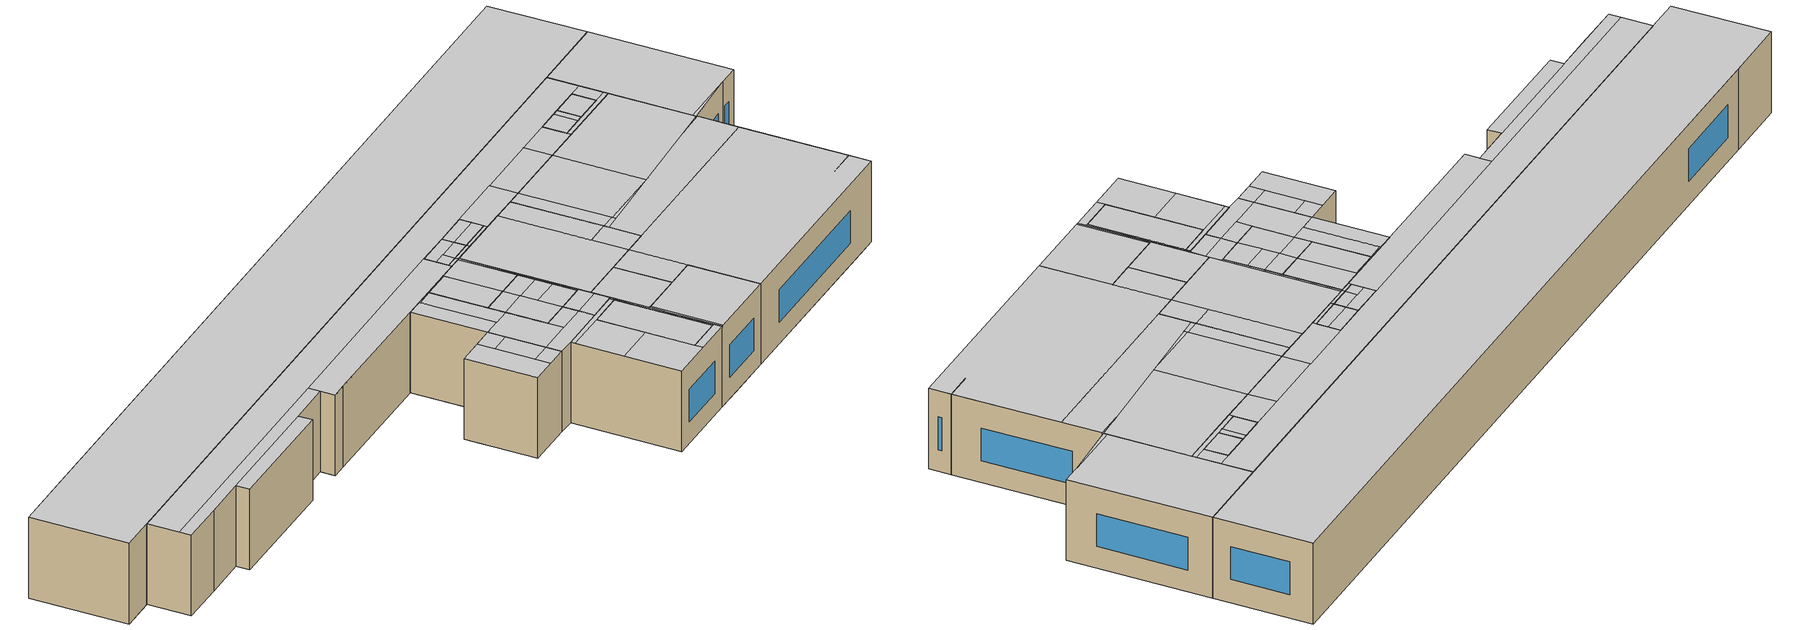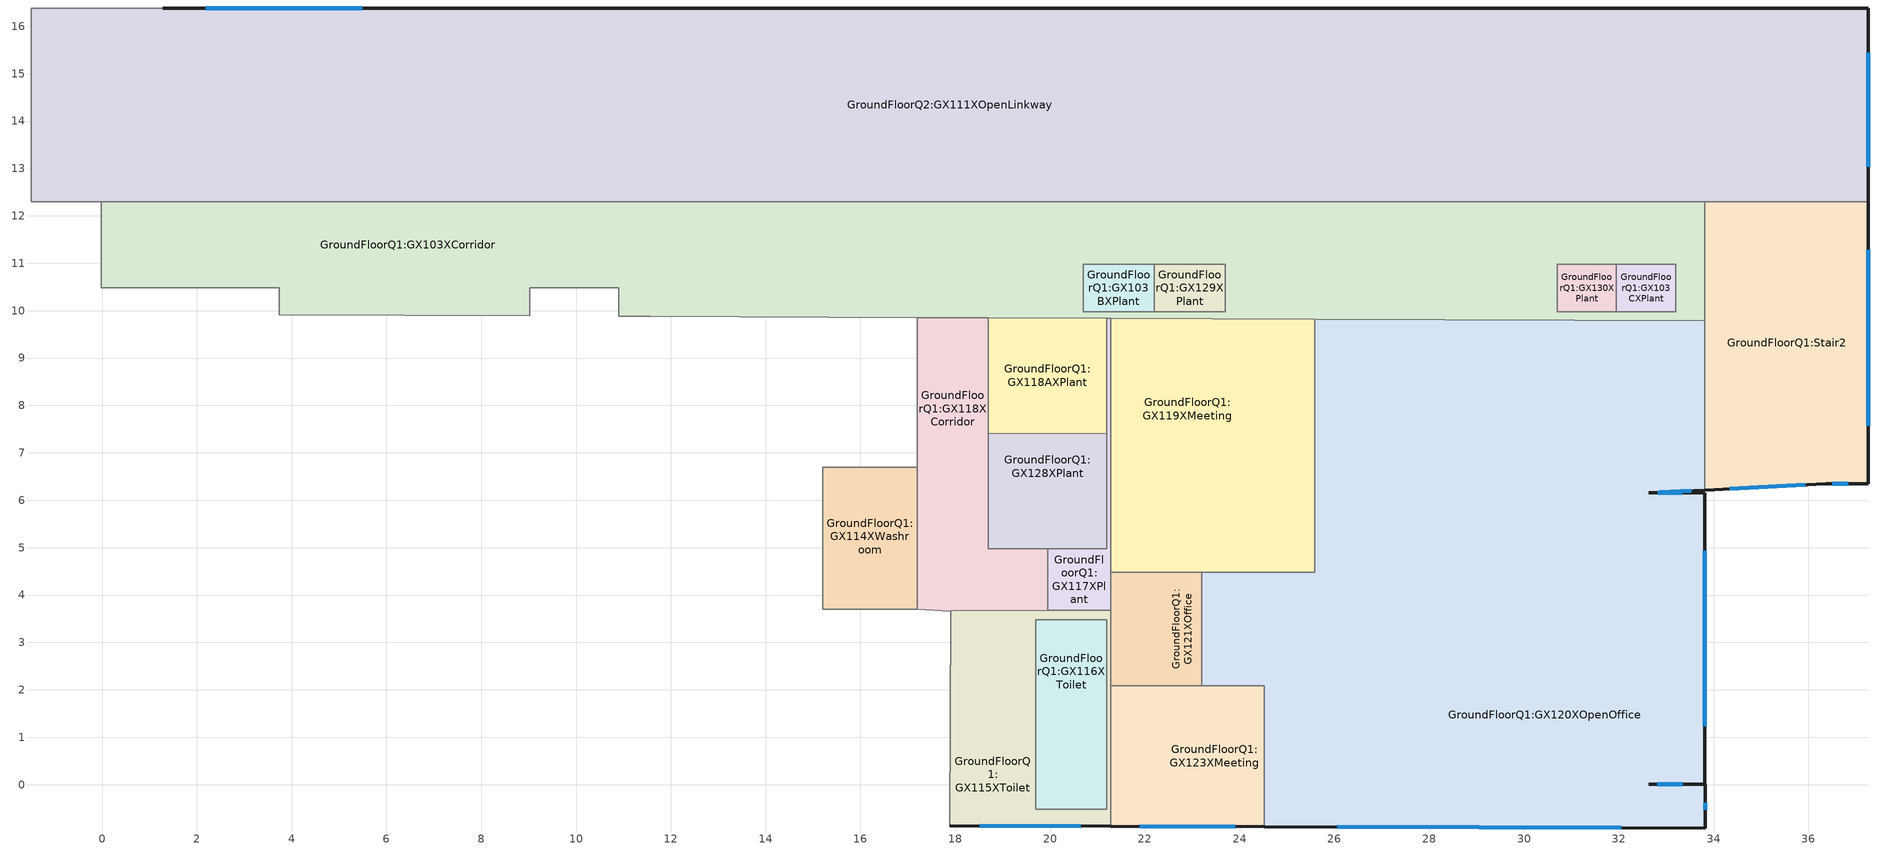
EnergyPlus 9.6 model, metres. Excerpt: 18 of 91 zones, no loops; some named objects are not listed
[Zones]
GroundFloorQ1:GX118XCorridor
 floor to BasementQ1:BX113XCorridor (Project internal floor_Reversed_Rev): 19.95,3.68 18.7,3.67 18.7,4.98 19.95,4.98 z3.5; 17.91,4.46 17.3,4.46 17.3,6.01 17.92,6.01 z3.5; 18.7,3.67 17.91,3.67 17.92,6.01 18.7,6.01 z3.5
 floor to BasementQ1:BX116XPlantroom (Project internal floor_Reversed_Rev): 18.7,6.01 17.2,6.01 17.2,9.85 18.7,9.85 z3.5
 floor to BasementQ1:BX104XCorridor (Project internal floor_Reversed_Rev): 17.3,4.46 17.2,4.46 17.2,6.01 17.3,6.01 z3.5
 floor to BasementQ1:BX108XMeetingRoom (Project internal floor_Reversed_Rev): 17.91,3.66 17.2,3.7 17.2,4.46 17.91,4.46 z3.5
 wall to GroundFloorQ1:GX103XCorridor (Project partition_Rev): 18.7,9.85 17.2,9.85 z3.5:7
 wall to GroundFloorQ1:GX112XLunchroom (Project partition_Rev): 17.2,9.85 17.2,6.7 / 17.2,3.7 17.91,3.66 z3.5:7
 wall to GroundFloorQ1:GX118AXPlant (Project partition): 18.7,7.41 18.7,9.85 z3.5:7
 wall to GroundFloorQ1:GX114XWashroom (Project partition): 17.2,6.7 17.2,3.7 z3.5:7
 wall to GroundFloorQ1:GX115XToilet (Project partition): 17.91,3.67 19.95,3.68 z3.5:7
 wall to GroundFloorQ1:GX117XPlant (Project partition): 19.95,3.68 19.95,4.98 z3.5:7
 wall to GroundFloorQ1:GX128XPlant (Project partition): 19.95,4.98 18.7,4.98 18.7,7.41 z3.5:7
 ceiling to FirstFloorQ3:1X103XCorridor (Project internal floor_Reversed): 17.95,9.81 18.7,9.81 18.7,9.85 17.95,9.85 z7
 ceiling to FirstFloorQ3:1X116XToilet (Project internal floor_Reversed): 18.7,4.33 19.95,4.33 19.95,4.98 18.7,4.98 z7
 ceiling to FirstFloorQ3:1X113XStudents (Project internal floor_Reversed): 17.2,3.7 17.72,3.67 19.95,3.68 19.95,4.33 17.2,4.33 z7
 ceiling to FirstFloorQ3:1X114XWashroom (Project internal floor_Reversed): 17.2,6.7 17.95,6.7 17.95,9.85 17.2,9.85 z7
 ceiling to FirstFloorQ3:1X117XCorridor (Project internal floor_Reversed): 17.95,6.7 18.7,6.7 18.7,9.81 17.95,9.81 z7
 ceiling to FirstFloorQ3:1X115XToilet (Project internal floor_Reversed): 17.2,4.33 18.7,4.33 18.7,6.7 17.2,6.7 z7
GroundFloorQ1:GX117XPlant
 floor to BasementQ1:BX113XCorridor (Project internal floor_Reversed_Rev): 21.28,4.98 21.2,4.98 21.2,6.01 21.28,6.01 z3.5; 21.28,3.68 19.95,3.68 19.95,4.98 21.28,4.98 z3.5
 floor to BasementQ1:BX116XPlantroom (Project internal floor_Reversed_Rev): 21.28,6.01 21.2,6.01 21.2,9.84 21.29,9.84 z3.5
 wall to GroundFloorQ1:GX103XCorridor (Project partition_Rev): 21.29,9.84 21.2,9.84 z3.5:7
 wall to GroundFloorQ1:GX118AXPlant (Project partition_Rev): 21.2,9.84 21.2,7.41 z3.5:7
 wall to GroundFloorQ1:GX119XMeeting (Project partition): 21.28,4.48 21.29,9.84 z3.5:7
 wall to GroundFloorQ1:GX128XPlant (Project partition): 21.2,7.41 21.2,4.98 19.95,4.98 z3.5:7
 wall to GroundFloorQ1:GX115XToilet (Project partition): 19.95,3.68 20.2,3.68 21.28,3.68 z3.5:7
 wall to GroundFloorQ1:GX121XOffice (Project partition): 21.28,3.68 21.28,4.48 z3.5:7
 ceiling to FirstFloorQ3:1X117AXPlant (Project internal floor_Reversed): 21.2,6.7 21.28,6.7 21.29,9.77 21.25,9.84 21.2,9.84 z7
 ceiling to FirstFloorQ3:1X116XToilet (Project internal floor_Reversed): 21.2,4.98 21.28,4.98 21.28,6.7 21.2,6.7 z7; 19.95,4.33 21.28,4.33 21.28,4.98 19.95,4.98 z7
 ceiling to FirstFloorQ3:1X113XStudents (Project internal floor_Reversed): 19.95,3.68 21.28,3.68 21.28,4.33 19.95,4.33 z7
GroundFloorQ1:GX119XMeeting
 floor to BasementQ1:BX113XCorridor (Project internal floor_Reversed_Rev): 22.42,4.48 21.28,4.48 21.28,6.01 22.42,6.01 z3.5
 floor to BasementQ1:BikesRack (Project internal floor_Reversed_Rev): 25.58,6.01 24.52,6.01 24.52,9.82 25.58,9.82 z3.5; 25.58,4.48 22.42,4.48 22.42,6.01 25.58,6.01 z3.5
 floor to BasementQ1:BX116XPlantroom (Project internal floor_Reversed_Rev): 24.52,6.01 21.28,6.01 21.29,9.84 24.52,9.82 z3.5
 wall to GroundFloorQ1:GX103XCorridor (Project partition_Rev): 25.58,9.82 21.29,9.84 z3.5:7
 wall to GroundFloorQ1:GX120XOpenOffice (Project partition_Rev): 23.2,4.48 25.58,4.48 25.58,9.82 z3.5:7
 wall to GroundFloorQ1:GX121XOffice (Project partition): 21.28,4.48 23.2,4.48 z3.5:7
 ceiling to FirstFloorQ3:1X118XOffice (Project internal floor_Reversed): 21.28,4.48 24.52,4.48 24.52,9.82 21.29,9.84 z7
 ceiling to FirstFloorQ3:1X103XCorridor (Project internal floor_Reversed): 24.52,6.01 25.58,6.01 25.58,9.82 24.52,9.82 z7
 ceiling to FirstFloorQ3:1X123XOpenOffice (Project internal floor_Reversed): 24.52,4.48 25.58,4.48 25.58,6.01 24.52,6.01 z7
GroundFloorQ1:GX116XToilet
 floor to BasementQ1:BX113XCorridor (Project internal floor_Reversed_Rev): 21.2,1.3 19.7,1.3 19.7,3.48 21.2,3.48 z3.5
 floor to BasementQ1:BX110XWashroom (Project internal floor_Reversed_Rev): 20.15,-0.52 19.7,-0.52 19.7,1.3 20.15,1.3 z3.5
 floor to BasementQ1:BX111XWashroom (Project internal floor_Reversed_Rev): 21.2,-0.52 20.15,-0.52 20.15,1.3 21.2,1.3 z3.5
 wall to GroundFloorQ1:GX115XToilet (Project partition): 21.2,-0.52 21.2,3.48 20.2,3.48 19.7,3.48 19.7,-0.52 21.2,-0.52 z3.5:7
 ceiling to FirstFloorQ3:1X113XStudents (Project internal floor_Reversed): 19.7,-0.52 21.2,-0.52 21.2,3.48 19.7,3.48 z7
GroundFloorQ1:GX115XToilet
 floor to BasementQ1:BX113XCorridor (Project internal floor_Reversed_Rev): 19.02,2.88 17.9,2.88 17.9,3.48 19.02,3.48 z3.5; 19.7,1.3 19.02,1.3 19.02,3.48 19.7,3.48 z3.5; 21.2,3.48 17.9,3.48 17.91,3.67 21.2,3.68 z3.5; 21.28,1.3 21.2,1.3 21.2,3.68 21.28,3.68 z3.5
 floor to BasementQ1:BX109XToilet (Project internal floor_Reversed_Rev): 19.02,1.3 17.89,1.3 17.9,2.88 19.02,2.88 z3.5
 floor to BasementQ1:BX110XWashroom (Project internal floor_Reversed_Rev): 20.15,-0.87 19.7,-0.87 19.7,-0.52 20.15,-0.52 z3.5; 19.7,-0.87 17.88,-0.87 17.89,1.3 19.7,1.3 z3.5
 floor to BasementQ1:BX111XWashroom (Project internal floor_Reversed_Rev): 21.28,-0.52 21.2,-0.52 21.2,1.3 21.28,1.3 z3.5; 21.28,-0.88 20.15,-0.87 20.15,-0.52 21.28,-0.52 z3.5
 wall outside (Project wall): 17.88,-0.87 21.28,-0.88 z3.5:7
 wall to GroundFloorQ1:GX112XLunchroom (Project partition_Rev): 17.91,3.66 17.88,-0.87 z3.5:7
 wall to GroundFloorQ1:GX121XOffice (Project partition): 21.28,2.09 21.28,3.68 z3.5:7
 wall to GroundFloorQ1:GX123XMeeting (Project partition): 21.28,-0.88 21.28,2.09 z3.5:7
 window (Project external glazing - 1001): 18.52,-0.87 20.65,-0.88 z4.44:5.86
 ceiling to FirstFloorQ3:1X113XStudents (Project internal floor_Reversed): 21.2,-0.52 21.28,-0.52 21.28,1.48 21.2,1.48 z7; 19.7,-0.87 21.28,-0.88 21.28,-0.52 19.7,-0.52 z7; 17.88,-0.87 19.7,-0.87 19.7,1.48 17.89,1.48 z7; 17.89,1.48 19.7,1.48 19.7,3.48 17.9,3.48 z7; 17.9,3.48 21.2,3.48 21.2,3.68 17.91,3.67 z7; 21.2,1.48 21.28,1.48 21.28,3.68 21.2,3.68 z7
GroundFloorQ1:GX121XOffice
 floor to BasementQ1:BX113XCorridor (Project internal floor_Reversed_Rev): 22.42,2.88 21.29,2.88 21.28,4.48 22.42,4.48 z3.5
 floor to BasementQ1:BX112XToilet (Project internal floor_Reversed_Rev): 22.42,2.09 21.29,2.09 21.29,2.88 22.42,2.88 z3.5
 floor to BasementQ1:BikesRack (Project internal floor_Reversed_Rev): 23.2,2.09 22.42,2.09 22.42,4.48 23.2,4.48 z3.5
 wall to GroundFloorQ1:GX120XOpenOffice (Project partition_Rev): 23.2,2.09 23.2,4.48 z3.5:7
 wall to GroundFloorQ1:GX123XMeeting (Project partition): 21.28,2.09 23.2,2.09 z3.5:7
 ceiling to FirstFloorQ3:1X120XOffice (Project internal floor_Reversed): 21.28,2.09 23.2,2.09 23.2,4.48 21.28,4.48 z7
GroundFloorQ1:GX128XPlant
 floor to BasementQ1:BX113XCorridor (Project internal floor_Reversed_Rev): 21.2,4.98 18.7,4.98 18.7,6.01 21.2,6.01 z3.5
 floor to BasementQ1:BX116XPlantroom (Project internal floor_Reversed_Rev): 21.2,6.01 18.7,6.01 18.7,7.41 21.2,7.41 z3.5
 wall to GroundFloorQ1:GX118AXPlant (Project partition_Rev): 21.2,7.41 18.7,7.41 z3.5:7
 ceiling to FirstFloorQ3:1X117AXPlant (Project internal floor_Reversed): 19.95,6.7 21.2,6.7 21.2,7.41 19.95,7.41 z7
 ceiling to FirstFloorQ3:1X116XToilet (Project internal floor_Reversed): 19.95,4.98 21.2,4.98 21.2,5.98 19.95,5.98 z7; 18.7,4.98 19.95,4.98 19.95,6.7 18.7,6.7 z7
 ceiling to FirstFloorQ3:1X117XCorridor (Project internal floor_Reversed): 18.7,6.7 19.95,6.7 19.95,7.41 18.7,7.41 z7
 ceiling to FirstFloorQ3:1X117BXPlant (Project internal floor_Reversed): 19.95,5.98 21.2,5.98 21.2,6.7 19.95,6.7 z7
GroundFloorQ1:GX123XMeeting
 floor to BasementQ1:BX112XToilet (Project internal floor_Reversed_Rev): 22.42,1.3 21.29,1.3 21.29,2.09 22.42,2.09 z3.5
 floor to BasementQ1:BikesRack (Project internal floor_Reversed_Rev): 24.52,-0.89 22.42,-0.88 22.42,2.09 24.52,2.09 z3.5
 floor to BasementQ1:BX111XWashroom (Project internal floor_Reversed_Rev): 22.42,-0.88 21.28,-0.88 21.28,1.3 22.42,1.3 z3.5
 wall outside (Project wall): 21.28,-0.88 24.52,-0.89 z3.5:7
 wall to GroundFloorQ1:GX120XOpenOffice (Project partition_Rev): 24.52,-0.89 24.52,2.09 23.2,2.09 z3.5:7
 window (Project external glazing - 1001): 21.89,-0.88 23.91,-0.88 z4.44:5.86
 ceiling to FirstFloorQ3:1X113XStudents (Project internal floor_Reversed): 21.28,-0.88 21.36,-0.88 21.37,2.09 21.28,2.09 z7
 ceiling to FirstFloorQ3:1X121XMeeting (Project internal floor_Reversed): 21.36,-0.88 24.52,-0.89 24.52,2.09 21.37,2.09 z7
GroundFloorQ1:GX103XCorridor
 floor to BasementQ1:BikesRack (Project internal floor_Reversed_Rev): 33.82,9.98 33.2,9.98 33.2,10.48 33.82,10.48 z3.5; 33.82,9.78 30.7,9.8 30.7,9.98 33.82,9.98 z3.5; 30.7,9.8 24.52,9.82 24.52,10.48 30.7,10.48 z3.5; 30.7,10.48 24.52,10.48 24.52,10.98 30.7,10.98 z3.5; 33.2,10.98 24.52,10.98 24.52,12.29 33.2,12.29 z3.5; 33.82,10.48 33.2,10.48 33.2,12.29 33.82,12.29 z3.5
 floor to BasementQ1:BX101XInfoPoint (Project internal floor_Reversed_Rev): 1.99,10.48 -0.02,10.48 -0.02,12.29 1.99,12.29 z3.5
 floor to BasementQ1:BX114XEquipmentStore (Project internal floor_Reversed_Rev): 9.02,9.89 3.74,9.91 3.74,10.48 9.02,10.48 z3.5; 10.9,10.48 1.99,10.48 1.99,12.29 10.9,12.29 z3.5; 11.56,9.88 10.9,9.88 10.9,12.29 11.56,12.29 z3.5
 floor to BasementQ1:BX116XPlantroom (Project internal floor_Reversed_Rev): 24.52,9.98 23.7,9.98 23.7,10.48 24.52,10.48 z3.5; 24.52,9.82 20.7,9.84 20.7,9.98 24.52,9.98 z3.5; 20.7,9.84 11.56,9.88 11.56,10.48 20.7,10.48 z3.5; 20.7,10.48 11.56,10.48 11.56,10.98 20.7,10.98 z3.5; 23.7,10.98 11.56,10.98 11.56,12.29 23.7,12.29 z3.5; 24.52,10.48 23.7,10.48 23.7,12.29 24.52,12.29 z3.5
 wall to GroundFloorQ1:Stair2 (Project partition): 33.82,9.78 33.82,12.29 z3.5:7
 wall to GroundFloorQ2:GX111XOpenLinkway (Project partition): 33.82,12.29 -0.02,12.29 z3.5:7
 wall to GroundFloorQ1:GX101XLobby (Project partition): -0.02,12.29 -0.02,10.48 z3.5:7
 wall to GroundFloorQ1:GX103AXPlant (Project partition): -0.02,10.48 1.86,10.48 z3.5:7
 wall to GroundFloorQ1:GX126XPlant (Project partition): 1.86,10.48 3.74,10.48 3.74,9.91 z3.5:7
 wall to GroundFloorQ1:GX104XOpenOffice (Project partition): 3.74,9.91 9.02,9.89 / 10.9,9.88 11.56,9.88 z3.5:7
 wall to GroundFloorQ1:GX127XPlant (Project partition): 9.02,9.89 9.02,10.48 10.9,10.48 10.9,9.88 z3.5:7
 wall to GroundFloorQ1:GX112XLunchroom (Project partition): 11.56,9.88 17.2,9.85 z3.5:7
 wall to GroundFloorQ1:GX118AXPlant (Project partition): 18.7,9.85 21.2,9.84 z3.5:7
 wall to GroundFloorQ1:GX120XOpenOffice (Project partition): 25.58,9.82 33.82,9.78 z3.5:7
 wall to GroundFloorQ1:GX103BXPlant (Project partition): 22.2,9.98 20.7,9.98 20.7,10.98 22.2,10.98 z3.5:7
 wall to GroundFloorQ1:GX129XPlant (Project partition): 22.2,10.98 23.7,10.98 23.7,9.98 22.2,9.98 z3.5:7
 wall to GroundFloorQ1:GX130XPlant (Project partition): 31.95,9.98 30.7,9.98 30.7,10.98 31.95,10.98 z3.5:7
 wall to GroundFloorQ1:GX103CXPlant (Project partition): 31.95,10.98 33.2,10.98 33.2,9.98 31.95,9.98 z3.5:7
 ceiling to FirstFloorQ3:1X103XCorridor (Project internal floor_Reversed): 23.7,9.83 26.25,9.82 26.25,10.98 23.7,10.98 z7; 20.7,9.84 21.24,9.84 21.24,9.98 20.7,9.98 z7; 3.74,9.91 9.02,9.89 9.02,10.48 3.74,10.48 z7; -0.02,10.48 10.9,10.48 10.9,10.98 -0.02,10.98 z7; 10.9,9.88 20.7,9.84 20.7,10.98 10.9,10.98 z7; -0.02,10.98 33.82,10.98 33.82,12.29 -0.02,12.29 z7
 ceiling to FirstFloorQ3:1X122XMeeting (Project internal floor_Reversed): 26.25,9.82 29.11,9.8 29.11,10.98 26.25,10.98 z7
 ceiling to FirstFloorQ3:1X123XOpenOffice (Project internal floor_Reversed): 30.7,9.8 33.82,9.78 33.82,9.98 30.7,9.98 z7; 29.11,9.8 30.7,9.8 30.7,10.98 29.11,10.98 z7
 ceiling to FirstFloorQ3:1X103FXPlant (Project internal floor_Reversed): 22.2,9.83 23.7,9.83 23.7,9.98 22.2,9.98 z7
 ceiling to FirstFloorQ3:1X103BXPlant (Project internal floor_Reversed): 21.24,9.84 22.2,9.83 22.2,9.98 21.24,9.98 z7
 ceiling to FirstFloorQ3:1X103CXPlant (Project internal floor_Reversed): 33.2,9.98 33.82,9.98 33.82,10.98 33.2,10.98 z7
GroundFloorQ1:GX120XOpenOffice
 floor to BasementQ1:BikesRack (Project internal floor_Reversed_Rev): 33.82,-0.91 32.89,-0.91 32.89,3.19 33.82,3.19 z3.5; 32.89,-0.91 27.28,-0.9 28.61,3.85 32.89,3.85 z3.5; 28.78,4.48 25.58,4.48 25.58,9.78 30.26,9.78 z3.5; 24.52,2.09 23.2,2.09 23.2,4.48 24.52,4.48 z3.5; 27.28,-0.9 24.52,-0.89 24.52,4.48 28.78,4.48 z3.5; 33.82,9.78 25.58,9.78 25.58,9.82 z3.5
 floor to BasementQ1:BX117XUndercroft (Project internal floor_Reversed_Rev): 32.89,3.85 28.61,3.85 29.2,5.98 32.63,6.15 32.89,6.15 z3.5; 33.82,3.19 32.89,3.19 32.89,6.15 33.82,6.15 z3.5; 33.82,6.22 29.2,5.98 30.26,9.78 33.82,9.78 z3.5
 wall outside (Project wall): 24.52,-0.89 33.82,-0.91 33.82,0.01 32.63,0.01 33.82,0.01 33.82,6.15 32.63,6.15 33.82,6.22 z3.5:7
 wall to GroundFloorQ1:Stair2 (Project partition_Rev): 33.82,6.22 33.82,9.78 z3.5:7
 window (Project external glazing - 1001): 26.06,-0.89 32.06,-0.91 / 33.82,1.23 33.82,4.93 / 33.34,6.15 32.83,6.15 / 32.86,6.17 33.53,6.2 / 33.34,0.01 32.81,0.01 / 32.81,0.01 33.34,0.01 z4.44:5.86; 33.82,-0.53 33.82,-0.38 z4.44:5.87
 ceiling to FirstFloorQ3:1X103XCorridor (Project internal floor_Reversed): 25.58,6.01 26.25,6.01 26.25,9.82 25.58,9.82 z7
 ceiling to FirstFloorQ3:1X122XMeeting (Project internal floor_Reversed): 26.25,5.98 29.11,5.98 29.11,9.8 26.25,9.82 z7
 ceiling to FirstFloorQ3:1X123XOpenOffice (Project internal floor_Reversed): 23.2,2.09 24.52,2.09 24.52,4.48 23.2,4.48 z7; 25.58,4.48 33.82,4.48 33.82,6.15 32.63,6.15 25.58,5.79 z7; 24.52,-0.89 33.82,-0.91 33.82,4.48 24.52,4.48 z7; 29.11,5.98 33.82,6.22 33.82,9.78 29.11,9.8 z7; 26.25,5.82 29.26,5.98 26.25,5.98 z7; 25.58,5.79 26.25,5.82 26.25,6.01 25.58,6.01 z7
GroundFloorQ1:GX130XPlant
 floor to BasementQ1:BikesRack (Project internal floor_Reversed_Rev): 31.95,9.98 30.7,9.98 30.7,10.98 31.95,10.98 z3.5
 wall to GroundFloorQ1:GX103CXPlant (Project partition): 31.95,9.98 31.95,10.98 z3.5:7
 ceiling to FirstFloorQ3:1X103GXPlant (Project internal floor_Reversed): 30.7,9.98 31.66,9.98 31.66,10.98 30.7,10.98 z7
 ceiling to FirstFloorQ3:1X103CXPlant (Project internal floor_Reversed): 31.66,9.98 31.95,9.98 31.95,10.98 31.66,10.98 z7
GroundFloorQ1:GX103CXPlant
 floor to BasementQ1:BikesRack (Project internal floor_Reversed_Rev): 33.2,9.98 31.95,9.98 31.95,10.98 33.2,10.98 z3.5
 ceiling to FirstFloorQ3:1X103CXPlant (Project internal floor_Reversed): 31.95,9.98 33.2,9.98 33.2,10.98 31.95,10.98 z7
GroundFloorQ1:GX118AXPlant
 floor to BasementQ1:BX116XPlantroom (Project internal floor_Reversed_Rev): 21.2,7.41 18.7,7.41 18.7,9.85 21.2,9.84 z3.5
 ceiling to FirstFloorQ3:1X117AXPlant (Project internal floor_Reversed): 19.95,7.41 21.2,7.41 21.2,9.84 19.95,9.84 z7
 ceiling to FirstFloorQ3:1X103XCorridor (Project internal floor_Reversed): 18.7,9.81 19.95,9.81 19.95,9.84 18.7,9.85 z7
 ceiling to FirstFloorQ3:1X117XCorridor (Project internal floor_Reversed): 18.7,7.41 19.95,7.41 19.95,9.81 18.7,9.81 z7
GroundFloorQ1:GX103BXPlant
 floor to BasementQ1:BX116XPlantroom (Project internal floor_Reversed_Rev): 22.2,9.98 20.7,9.98 20.7,10.98 22.2,10.98 z3.5
 wall to GroundFloorQ1:GX129XPlant (Project partition): 22.2,9.98 22.2,10.98 z3.5:7
 ceiling to FirstFloorQ3:1X103XCorridor (Project internal floor_Reversed): 20.7,9.98 21.24,9.98 21.24,10.48 20.7,10.48 z7; 20.7,10.48 22.2,10.48 22.2,10.98 20.7,10.98 z7
 ceiling to FirstFloorQ3:1X103BXPlant (Project internal floor_Reversed): 21.24,9.98 22.2,9.98 22.2,10.48 21.24,10.48 z7
GroundFloorQ1:GX129XPlant
 floor to BasementQ1:BX116XPlantroom (Project internal floor_Reversed_Rev): 23.7,9.98 22.2,9.98 22.2,10.98 23.7,10.98 z3.5
 ceiling to FirstFloorQ3:1X103XCorridor (Project internal floor_Reversed): 22.2,10.48 23.7,10.48 23.7,10.98 22.2,10.98 z7
 ceiling to FirstFloorQ3:1X103FXPlant (Project internal floor_Reversed): 22.2,9.98 23.7,9.98 23.7,10.48 22.2,10.48 z7
GroundFloorQ1:GX114XWashroom
 floor to BasementQ1:BX116XPlantroom (Project internal floor_Reversed_Rev): 17.2,6.01 15.2,6.01 15.2,6.7 17.2,6.7 z3.5
 floor to BasementQ1:BX104XCorridor (Project internal floor_Reversed_Rev): 17.2,4.46 15.2,4.46 15.2,6.01 17.2,6.01 z3.5
 floor to BasementQ1:BX108XMeetingRoom (Project internal floor_Reversed_Rev): 17.2,3.7 15.2,3.7 15.2,4.46 17.2,4.46 z3.5
 wall to GroundFloorQ1:GX112XLunchroom (Project partition_Rev): 15.2,3.7 17.2,3.7 / 17.2,6.7 15.2,6.7 z3.5:7
 wall to GroundFloorQ1:GX113XResource (Project partition_Rev): 15.2,6.7 15.2,3.7 z3.5:7
 ceiling to FirstFloorQ3:1X113XStudents (Project internal floor_Reversed): 16.3,3.7 17.2,3.7 17.2,4.33 16.3,4.33 z7
 ceiling to FirstFloorQ3:1X112XOpenOffice (Project internal floor_Reversed): 15.2,3.7 16.3,3.7 16.3,6.7 15.2,6.7 z7
 ceiling to FirstFloorQ3:1X124XPlant (Project internal floor_Reversed): 16.3,5.98 17.2,5.98 17.2,6.7 16.3,6.7 z7
 ceiling to FirstFloorQ3:1X115XToilet (Project internal floor_Reversed): 16.3,4.33 17.2,4.33 17.2,5.98 16.3,5.98 z7
GroundFloorQ2:GX111XOpenLinkway
 floor outside (Project external floor): 37.27,12.29 -1.5,12.29 -1.5,16.39 37.27,16.39 z3.5
 wall outside (Project wall): 37.27,12.29 37.27,16.39 1.28,16.39 z3.5:7
 wall to GroundFloor:GX100XLobby (Project partition_Rev): 1.28,16.39 -1.5,16.39 z3.5:7
 wall to GroundFloorQ1:Stair2 (Project partition_Rev): 33.82,12.29 37.27,12.29 z3.5:7
 wall to GroundFloorQ1:GX101XLobby (Project partition_Rev): -1.5,12.29 -0.02,12.29 z3.5:7
 wall to GroundFloorQ1:GX102XLobby (Project partition_Rev): -1.5,16.39 -1.5,12.29 z3.5:7
 window (Project external glazing - 1001): 37.27,13.04 37.27,15.44 z4.52:5.94
 window x7 (Project external glazing - 1001): 5.49,16.39 2.18,16.39 z4.52:5.94
 ceiling to FirstFloorQ2:1X119XOpenLinkway (Project internal floor_Reversed): -1.5,12.29 37.27,12.29 37.27,16.39 -1.5,16.39 z7
GroundFloorQ1:Stair2
 floor to BasementQ2:Stair (Project internal floor_Reversed_Rev): 36.37,6.35 33.82,6.22 33.82,6.35 z3.5; 37.27,6.35 33.82,6.35 33.82,12.29 37.27,12.29 z3.5
 wall outside (Project wall): 33.82,6.22 36.37,6.35 37.27,6.35 37.27,12.29 z3.5:7
 window (Project external glazing - 1001): 37.27,7.57 37.27,11.29 / 34.34,6.24 35.93,6.33 / 36.5,6.35 36.84,6.35 z4.44:5.86
 ceiling to FirstFloorQ4:STX02XStair (Project internal floor_Reversed): 33.82,6.22 36.37,6.35 33.82,6.35 z7; 33.82,6.35 37.27,6.35 37.27,12.29 33.82,12.29 z7
[Building]
Building: North Axis {deg}=0; Terrain=Suburbs; Loads Convergence Tolerance Value {W}=0.04; Temperature Convergence Tolerance Value {deltaC}=0.4; Solar Distribution=FullExterior; Maximum Number of Warmup Days=25; Minimum Number of Warmup Days=6
[Site:Location]
Buillding 307: Latitude {deg}=-37.67; Longitude {deg}=144.83; Time Zone {hr}=10; Elevation {m}=119
[SizingPeriod:DesignDay] Day of Month=15; Day Type=SummerDesignDay; Humidity Condition Type=WetBulb; Barometric Pressure {Pa}=99903.6; Wind Speed {m/s}=0; Wind Direction {deg}=0; Rain Indicator=No; Snow Indicator=No; Daylight Saving Time Indicator=Yes; Solar Model Indicator=ASHRAEClearSky; Sky Clearness=0.98
Name | Month | Maximum Dry-Bulb Temperature {C} | Daily Dry-Bulb Temperature Range {deltaC} | Wetbulb or DewPoint at Maximum Dry-Bulb {C}
Summer Design Day in Buillding 307 (01-01:31-12) Jun | 6 | 17.8 | 8.1 | 12.6
Summer Design Day in Buillding 307 (01-01:31-12) Jul | 7 | 16.2 | 7.8 | 10.7
Summer Design Day in Buillding 307 (01-01:31-12) Aug | 8 | 20 | 9.7 | 12.5
Summer Design Day in Buillding 307 (01-01:31-12) Sep | 9 | 24.5 | 12.1 | 14.4
[Site:GroundTemperature:BuildingSurface]
18, 18, 18, 18, 18, 18, 18, 18, 18, 18, 18, 18
[Site:GroundTemperature:FCfactorMethod]
18.43, 18.81, 17.96, 16.7, 13.44, 10.98, 9.35, 8.9, 9.84, 11.81, 14.41, 16.78
[Site:GroundTemperature:Shallow]
14, 14, 14, 14, 14, 14, 14, 14, 14, 14, 14, 14
[Site:GroundTemperature:Deep]
14, 14, 14, 14, 14, 14, 14, 14, 14, 14, 14, 14
[Site:GroundReflectance]
0.2, 0.2, 0.2, 0.2, 0.2, 0.2, 0.2, 0.2, 0.2, 0.2, 0.2, 0.2
[Site:GroundReflectance:SnowModifier]
2, 2
[Site:WaterMainsTemperature]
Calculation Method=Correlation; Annual Average Outdoor Air Temperature {C}=10; Maximum Difference In Monthly Average Outdoor Air Temperatures {deltaC}=20
[Material] Roughness=Rough; Thermal Absorptance=0.9
Name | Thickness {m} | Conductivity {W/m-K} | Density {kg/m3} | Specific Heat {J/kg-K} | Solar Absorptance | Visible Absorptance
Cast Concrete (Dense)_.1 | 0.1 | 1.4 | 2100 | 840 | 0.6 | 0.6
Gypsum Plasterboard_.025 | 0.025 | 0.25 | 900 | 1000 | 0.5 | 0.5
Brickwork Outer_.1 | 0.1 | 0.84 | 1700 | 800 | 0.7 | 0.7
XPS Extruded Polystyrene  - CO2 Blowing_.0795 | 0.0795 | 0.034 | 35 | 1400 | 0.6 | 0.6
Concrete Block (Medium)_.1 | 0.1 | 0.51 | 1400 | 1000 | 0.6 | 0.6
Gypsum Plastering_.013 | 0.013 | 0.4 | 1000 | 1000 | 0.5 | 0.5
External Rendering_.025 | 0.025 | 0.5 | 1300 | 1000 | 0.7 | 0.7
MW Stone Wool (rolls)_.1482 | 0.1482 | 0.04 | 30 | 840 | 0.6 | 0.6
Timber Flooring_.005 | 0.005 | 0.14 | 650 | 1200 | 0.78 | 0.78
[Material:NoMass] Roughness=Rough; Thermal Resistance {m2-K/W}=0.15; Thermal Absorptance=0.9; Solar Absorptance=0.7; Visible Absorptance=0.7
5_RVAL_2; 6_RVAL_2
[WindowMaterial:Glazing] Optical Data Type=SpectralAverage; Thickness {m}=0.003; Infrared Transmittance at Normal Incidence=0; Front Side Infrared Hemispherical Emissivity=0.84; Conductivity {W/m-K}=0.9; Dirt Correction Factor for Solar and Visible Transmittance=1
Name | Solar Transmittance at Normal Incidence | Front Side Solar Reflectance at Normal Incidence | Back Side Solar Reflectance at Normal Incidence | Visible Transmittance at Normal Incidence | Front Side Visible Reflectance at Normal Incidence | Back Side Visible Reflectance at Normal Incidence | Back Side Infrared Hemispherical Emissivity
2 | 0.837 | 0.075 | 0.075 | 0.898 | 0.081 | 0.081 | 0.84
38 | 0.74 | 0.09 | 0.1 | 0.82 | 0.11 | 0.12 | 0.2
[WindowMaterial:Gas]
1002: Gas Type=Air; Thickness {m}=0.013
[Construction]
Project internal floor_Reversed; Project internal floor_Reversed_Rev; Project internal mass: Cast Concrete (Dense)_.1
Project partition: Gypsum Plasterboard_.025, 5_RVAL_2, Gypsum Plasterboard_.025
Project partition_Rev: Gypsum Plasterboard_.025, 6_RVAL_2, Gypsum Plasterboard_.025
Project wall: Brickwork Outer_.1, XPS Extruded Polystyrene  - CO2 Blowing_.0795, Concrete Block (Medium)_.1, Gypsum Plastering_.013
Project external floor: External Rendering_.025, MW Stone Wool (rolls)_.1482, Timber Flooring_.005
Project external glazing - 1001: 38, 1002, 2
[Zone] Type=1; Multiplier=1; Zone Inside Convection Algorithm=TARP; Part of Total Floor Area=Yes
Name | Volume {m3} | Floor Area {m2}
GroundFloorQ1:GX103XCorridor | 228.251 | 73.7848
GroundFloorQ1:Stair2 | 59.0279 | 17.3612
GroundFloorQ1:GX120XOpenOffice | 302.9882 | 96.9514
GroundFloorQ1:GX118XCorridor | 32.5764 | 9.5813
GroundFloorQ1:GX118AXPlant; GroundFloorQ1:GX128XPlant | 18.234 | 5.3629
GroundFloorQ1:GX117XPlant | 3.5343 | 2.1513
GroundFloorQ1:GX119XMeeting | 73.3212 | 21.5651
GroundFloorQ1:GX103BXPlant; GroundFloorQ1:GX129XPlant | 3.9015 | 1.1475
GroundFloorQ1:GX130XPlant; GroundFloorQ1:GX103CXPlant | 3.179 | 0.935
GroundFloorQ1:GX114XWashroom | 17.9265 | 5.2725
GroundFloorQ1:GX116XToilet | 17.6715 | 5.1975
GroundFloorQ1:GX115XToilet | 22.721 | 9.4026
GroundFloorQ1:GX121XOffice | 13.4656 | 3.9605
GroundFloorQ1:GX123XMeeting | 27.2893 | 8.0263
GroundFloorQ2:GX111XOpenLinkway | 476.946 | 143.5806
[InternalMass] Construction=Project internal mass
Name | Zone or ZoneList | Surface Area {m2}
GroundFloorQ1:GX103XCorridor Internal mass | GroundFloorQ1:GX103XCorridor | 0.912804
GroundFloorQ1:GX115XToilet Internal mass | GroundFloorQ1:GX115XToilet | 1.38265
GroundFloorQ1:GX123XMeeting Internal mass | GroundFloorQ1:GX123XMeeting | 0.763371
[People] Number of People Schedule=NCC_Office_OpenOff_Occ; Number of People Calculation Method=People/Area; People per Floor Area {person/m2}=0.111; Fraction Radiant=0.3; Sensible Heat Fraction=AutoCalculate; Carbon Dioxide Generation Rate {m3/s-W}=3.82e-08; Enable ASHRAE 55 Comfort Warnings=No; Mean Radiant Temperature Calculation Type=ZoneAveraged; Work Efficiency Schedule=Work efficiency; Clothing Insulation Calculation Method=ClothingInsulationSchedule; Air Velocity Schedule=Default Air Velocity for Comfort Calculations
Name | Zone or ZoneList or Space or SpaceList | Activity Level Schedule | Clothing Insulation Schedule
People GroundFloorQ1:GX103XCorridor | GroundFloorQ1:GX103XCorridor | Activity Schedule 18368 | Clothing Schedule 18368
People GroundFloorQ1:Stair2 | GroundFloorQ1:Stair2 | Activity Schedule 18400 | Clothing Schedule 18400
People GroundFloorQ1:GX120XOpenOffice | GroundFloorQ1:GX120XOpenOffice | Activity Schedule 18409 | Clothing Schedule 18409
People GroundFloorQ1:GX118XCorridor | GroundFloorQ1:GX118XCorridor | Activity Schedule 18465 | Clothing Schedule 18465
People GroundFloorQ1:GX118AXPlant | GroundFloorQ1:GX118AXPlant | Activity Schedule 18478 | Clothing Schedule 18478
People GroundFloorQ1:GX117XPlant | GroundFloorQ1:GX117XPlant | Activity Schedule 18485 | Clothing Schedule 18485
People GroundFloorQ1:GX119XMeeting | GroundFloorQ1:GX119XMeeting | Activity Schedule 18497 | Clothing Schedule 18497
People GroundFloorQ1:GX103BXPlant | GroundFloorQ1:GX103BXPlant | Activity Schedule 18537 | Clothing Schedule 18537
People GroundFloorQ1:GX129XPlant | GroundFloorQ1:GX129XPlant | Activity Schedule 18544 | Clothing Schedule 18544
People GroundFloorQ1:GX130XPlant | GroundFloorQ1:GX130XPlant | Activity Schedule 18551 | Clothing Schedule 18551
People GroundFloorQ1:GX103CXPlant | GroundFloorQ1:GX103CXPlant | Activity Schedule 18558 | Clothing Schedule 18558
People GroundFloorQ1:GX114XWashroom | GroundFloorQ1:GX114XWashroom | Activity Schedule 18586 | Clothing Schedule 18586
People GroundFloorQ1:GX116XToilet | GroundFloorQ1:GX116XToilet | Activity Schedule 18610 | Clothing Schedule 18610
People GroundFloorQ1:GX115XToilet | GroundFloorQ1:GX115XToilet | Activity Schedule 18618 | Clothing Schedule 18618
People GroundFloorQ1:GX121XOffice | GroundFloorQ1:GX121XOffice | Activity Schedule 18636 | Clothing Schedule 18636
People GroundFloorQ1:GX123XMeeting | GroundFloorQ1:GX123XMeeting | Activity Schedule 18652 | Clothing Schedule 18652
People GroundFloorQ1:GX128XPlant | GroundFloorQ1:GX128XPlant | Activity Schedule 18667 | Clothing Schedule 18667
People GroundFloorQ2:GX111XOpenLinkway | GroundFloorQ2:GX111XOpenLinkway | Activity Schedule 5482 | Clothing Schedule 5482
[ZoneInfiltration:DesignFlowRate] Schedule=On 24/7; Design Flow Rate Calculation Method=Flow/zone; Constant Term Coefficient=1; Temperature Term Coefficient=0; Velocity Term Coefficient=0; Velocity Squared Term Coefficient=0
Name | Zone or ZoneList | Design Flow Rate {m3/s}
GroundFloorQ1:GX103XCorridor Infiltration | GroundFloorQ1:GX103XCorridor | 0.044382
GroundFloorQ1:Stair2 Infiltration | GroundFloorQ1:Stair2 | 0.011478
GroundFloorQ1:GX120XOpenOffice Infiltration | GroundFloorQ1:GX120XOpenOffice | 0.058914
GroundFloorQ1:GX118XCorridor Infiltration | GroundFloorQ1:GX118XCorridor | 0.006334
GroundFloorQ1:GX118AXPlant Infiltration | GroundFloorQ1:GX118AXPlant | 0.003546
GroundFloorQ1:GX117XPlant Infiltration | GroundFloorQ1:GX117XPlant | 0.000687
GroundFloorQ1:GX119XMeeting Infiltration | GroundFloorQ1:GX119XMeeting | 0.014257
GroundFloorQ1:GX103BXPlant Infiltration | GroundFloorQ1:GX103BXPlant | 0.000759
GroundFloorQ1:GX129XPlant Infiltration | GroundFloorQ1:GX129XPlant | 0.000759
GroundFloorQ1:GX130XPlant Infiltration | GroundFloorQ1:GX130XPlant | 0.000618
GroundFloorQ1:GX103CXPlant Infiltration | GroundFloorQ1:GX103CXPlant | 0.000618
GroundFloorQ1:GX114XWashroom Infiltration | GroundFloorQ1:GX114XWashroom | 0.003486
GroundFloorQ1:GX116XToilet Infiltration | GroundFloorQ1:GX116XToilet | 0.003436
GroundFloorQ1:GX115XToilet Infiltration | GroundFloorQ1:GX115XToilet | 0.004418
GroundFloorQ1:GX121XOffice Infiltration | GroundFloorQ1:GX121XOffice | 0.002618
GroundFloorQ1:GX123XMeeting Infiltration | GroundFloorQ1:GX123XMeeting | 0.005306
GroundFloorQ1:GX128XPlant Infiltration | GroundFloorQ1:GX128XPlant | 0.003546
GroundFloorQ2:GX111XOpenLinkway Infiltration | GroundFloorQ2:GX111XOpenLinkway | 0.09274
[DesignSpecification:OutdoorAir] Outdoor Air Method=Sum; Outdoor Air Flow per Person {m3/s-person}=0.01; Outdoor Air Flow per Zone Floor Area {m3/s-m2}=0; Outdoor Air Flow per Zone {m3/s}=0; Outdoor Air Flow Air Changes per Hour {1/hr}=0; Outdoor Air Schedule=On 24/7
GroundFloorQ1:GX119XMeeting Design Specification Outdoor Air Object; GroundFloorQ1:GX123XMeeting Design Specification Outdoor Air Object
[DesignSpecification:ZoneAirDistribution] Zone Air Distribution Effectiveness in Cooling Mode=1; Zone Air Distribution Effectiveness in Heating Mode=1; Zone Secondary Recirculation Fraction=0
GroundFloorQ1:GX119XMeeting Design Specification Zone Air Distribution Object; GroundFloorQ1:GX123XMeeting Design Specification Zone Air Distribution Object
[Sizing:Zone] Zone Cooling Design Supply Air Temperature Input Method=SupplyAirTemperature; Zone Cooling Design Supply Air Temperature {C}=14; Zone Cooling Design Supply Air Temperature Difference {deltaC}=10; Zone Heating Design Supply Air Temperature Input Method=SupplyAirTemperature; Zone Heating Design Supply Air Temperature {C}=50; Zone Heating Design Supply Air Temperature Difference {deltaC}=10; Zone Cooling Design Supply Air Humidity Ratio {kgWater/kgDryAir}=0.009; Zone Heating Design Supply Air Humidity Ratio {kgWater/kgDryAir}=0.004; Zone Heating Sizing Factor=1.25; Zone Cooling Sizing Factor=1.15; Cooling Design Air Flow Method=DesignDay; Cooling Design Air Flow Rate {m3/s}=0; Cooling Minimum Air Flow per Zone Floor Area {m3/s-m2}=0.00076; Cooling Minimum Air Flow {m3/s}=0; Cooling Minimum Air Flow Fraction=0; Heating Design Air Flow Method=DesignDay; Heating Design Air Flow Rate {m3/s}=0; Heating Maximum Air Flow per Zone Floor Area {m3/s-m2}=0.00203; Heating Maximum Air Flow {m3/s}=0.14158; Heating Maximum Air Flow Fraction=0.3; Account for Dedicated Outdoor Air System=No; Dedicated Outdoor Air System Control Strategy=NeutralSupplyAir; Dedicated Outdoor Air Low Setpoint Temperature for Design {C}=autosize; Dedicated Outdoor Air High Setpoint Temperature for Design {C}=autosize
Name | Design Specification Outdoor Air Object | Design Specification Zone Air Distribution Object
GroundFloorQ1:GX119XMeeting | GroundFloorQ1:GX119XMeeting Design Specification Outdoor Air Object | GroundFloorQ1:GX119XMeeting Design Specification Zone Air Distribution Object
GroundFloorQ1:GX123XMeeting | GroundFloorQ1:GX123XMeeting Design Specification Outdoor Air Object | GroundFloorQ1:GX123XMeeting Design Specification Zone Air Distribution Object
[ZoneControl:Thermostat] Control Type Schedule=Control type schedule: Always 4
Name | Zone or ZoneList | Control 1
GroundFloorQ1:GX119XMeeting Thermostat | GroundFloorQ1:GX119XMeeting | GroundFloorQ1:GX119XMeeting Dual SP
GroundFloorQ1:GX123XMeeting Thermostat | GroundFloorQ1:GX123XMeeting | GroundFloorQ1:GX123XMeeting Dual SP
[ThermostatSetpoint:DualSetpoint] Heating Setpoint Temperature Schedule=Ground floor_AC_Heating set point schedule; Cooling Setpoint Temperature Schedule=Ground floor_AC_Cooling set point schedule
GroundFloorQ1:GX119XMeeting Dual SP; GroundFloorQ1:GX123XMeeting Dual SP
[Zone equipment]
GroundFloorQ1:GX119XMeeting: GroundFloorQ1:GX119XMeeting PTAC
GroundFloorQ1:GX123XMeeting: GroundFloorQ1:GX123XMeeting PTAC
[Schedule:Compact]
Work efficiency: Through: 12/31, For: AllDays, Until: 24:00, 0
On 24/7: Through: 12/31, For: AllDays, Until: 24:00, 1
Control type schedule: Always 4: Through: 12/31, For: AllDays, Until: 24:00, 4
Default Air Velocity for Comfort Calculations: Through: 12/31, For: AllDays, Until: 24:00, 0.137
Ground floor_AC_Heating set point schedule: Through: 12/31, For: Weekdays SummerDesignDay WinterDesignDay, Until: 07:00, 0, Until: 18:00, 21, Until: 24:00, 0, For: Weekends, Until: 24:00, 0, For: AllOtherDays, Until: 24:00, 0
NCC_Office_OpenOff_Occ: Through: 31 Dec, For: Weekdays SummerDesignDay WinterDesignDay, Until: 07:00, 0, Until: 08:00, 0.1, Until: 09:00, 0.2, Until: 17:00, 0.7, Until: 18:00, 0.35, Until: 19:00, 0.1, Until: 21:00, 0.05, Until: 24:00, 0, For: Weekends, Until: 24:00, 0, For: Holidays, Until: 24:00, 0, For: AllOtherDays, Until: 24:00, 0
Ground floor_AC_Cooling set point schedule: Through: 12/31, For: Weekdays SummerDesignDay WinterDesignDay, Until: 07:00, 40, Until: 18:00, 22, Until: 24:00, 40, For: Weekends, Until: 24:00, 40, For: AllOtherDays, Until: 24:00, 40
Activity Schedule 18368; Activity Schedule 18400; Activity Schedule 18409; Activity Schedule 18465; Activity Schedule 18478; Activity Schedule 18485; Activity Schedule 18497; Activity Schedule 18537; Activity Schedule 18544; Activity Schedule 18551; Activity Schedule 18558; Activity Schedule 18586; Activity Schedule 18610; Activity Schedule 18618; Activity Schedule 18636; Activity Schedule 18652; Activity Schedule 18667; Activity Schedule 5482: Through: 12/31, For: AllDays, Until: 24:00, 110.7
Clothing Schedule 18368; Clothing Schedule 18400; Clothing Schedule 18409; Clothing Schedule 18465; Clothing Schedule 18478; Clothing Schedule 18485; Clothing Schedule 18497; Clothing Schedule 18537; Clothing Schedule 18544; Clothing Schedule 18551; Clothing Schedule 18558; Clothing Schedule 18586; Clothing Schedule 18610; Clothing Schedule 18618; Clothing Schedule 18636; Clothing Schedule 18652; Clothing Schedule 18667; Clothing Schedule 5482: Through: 4/1, For: AllDays, Until: 24:00, .5, Through: 9/30, For: AllDays, Until: 24:00, 1, Through: 12/31, For: AllDays, Until: 24:00, .5
